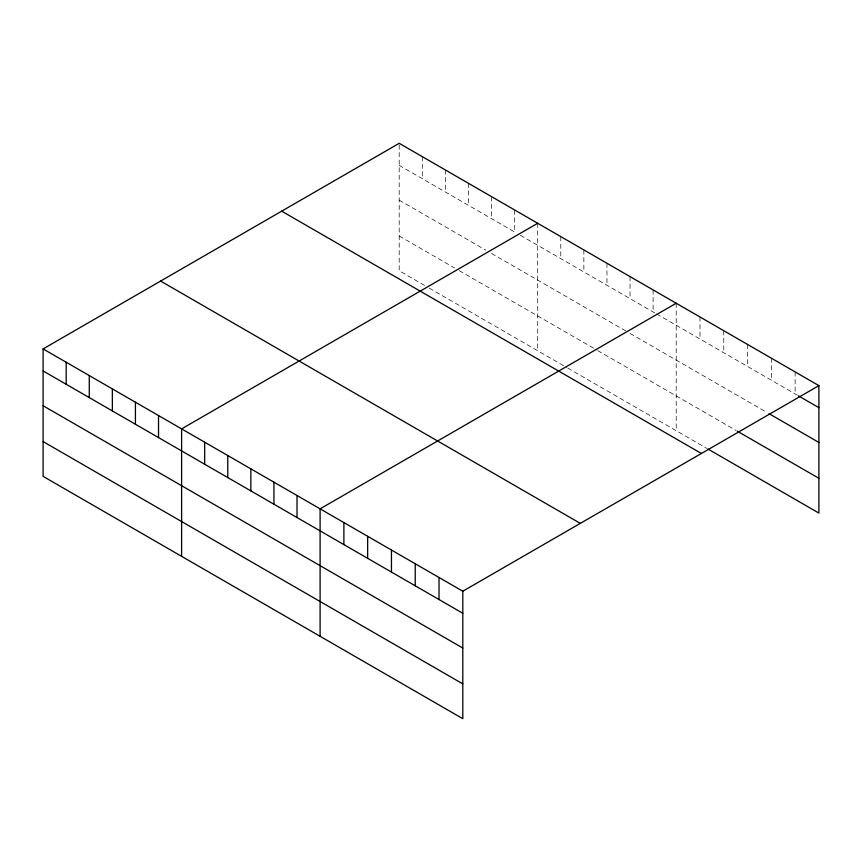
<?xml version="1.0" encoding="UTF-8"?>
<svg xmlns="http://www.w3.org/2000/svg" width="862" height="862" viewBox="0 0 862 862"><rect width="100%" height="100%" fill="white"/><g stroke="black" fill="none" stroke-linecap="round" stroke-linejoin="round"><path stroke-width="0.65" stroke-dasharray="4.31 3.23" d="M399.203 165.353L514.614 231.986L514.614 209.951M520.389 235.315L655.422 313.283M656.585 313.951L797.382 395.238M399.203 200.146L485.759 250.12M491.534 253.45L627.73 332.085M630.036 333.411L766.803 412.381M399.203 235.983L454.597 267.974M459.22 270.636L596.569 349.929M597.722 350.597L736.223 430.569M424.589 285.441L399.203 270.776L399.203 143.318M429.211 288.102L566.56 367.395M567.713 368.063L706.775 448.359M795.12 371.899L795.12 393.934M771.339 358.172L771.339 380.207M747.548 344.434L747.548 366.469M723.768 330.706L723.768 352.741M699.987 316.979L699.987 339.014M676.207 303.241L676.207 430.698M653.116 289.923L653.116 311.947M630.036 276.594L630.036 298.618M606.956 263.266L606.956 285.3M583.865 249.937L583.865 271.972M560.785 236.608L560.785 258.643M537.705 223.28L537.705 350.737M491.534 196.633L491.534 218.657M468.454 183.304L468.454 205.328M445.363 169.976L445.363 192.01M422.283 156.647L422.283 178.682"/><path stroke-width="1.29" d="M43.1 348.916L462.797 591.224L462.797 718.682L43.1 476.363L43.1 348.916L399.203 143.318L818.9 385.637L818.9 513.084L707.917 449.005M537.705 223.28L181.602 428.877L181.602 556.335M676.207 303.241L320.104 508.839L320.104 636.296M462.797 591.224L818.9 385.637M798.514 395.895L818.9 407.661M769.066 413.685L818.9 442.454M737.355 431.215L818.9 478.302M281.691 211.168L701.388 453.477M160.612 281.066L580.309 523.374M43.1 370.94L462.797 613.259M43.1 405.733L462.797 648.041M43.1 441.581L462.797 683.889M439.017 577.497L439.017 599.521M415.236 563.759L415.236 585.794M391.456 550.031L391.456 572.066M367.665 536.304L367.665 558.328M343.884 522.566L343.884 544.601M297.024 495.51L297.024 517.545M273.933 482.181L273.933 504.216M250.853 468.853L250.853 490.887M227.773 455.535L227.773 477.559M204.682 442.206L204.682 464.23M158.522 415.549L158.522 437.584M135.431 402.22L135.431 424.255M112.351 388.891L112.351 410.926M89.271 375.563L89.271 397.597M66.18 362.245L66.18 384.269"/></g></svg>
